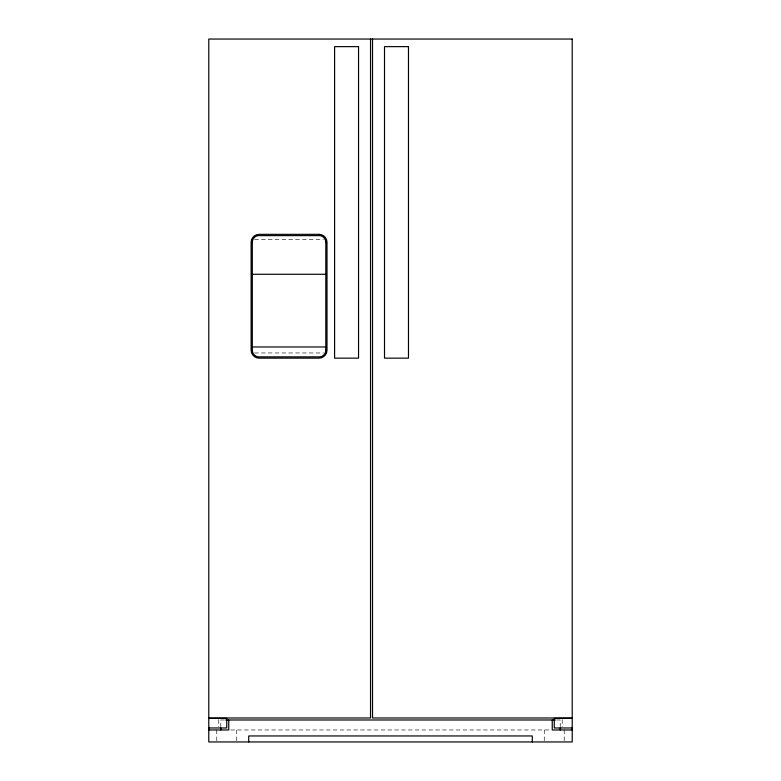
<?xml version="1.0" encoding="UTF-8"?>
<svg xmlns="http://www.w3.org/2000/svg" width="781" height="781" viewBox="0 0 781 781"><rect width="100%" height="100%" fill="white"/><g stroke="black" fill="none" stroke-linecap="round" stroke-linejoin="round"><path stroke-width="0.59" stroke-dasharray="3.9 2.93" d="M254.596 239.533L323.519 239.533M254.596 352.963L323.519 352.963M224.42 719.984L220.769 719.984L220.769 726.642M556.58 719.984L560.231 719.984L560.231 726.642M230.737 729.971L550.263 729.971M564.224 729.971L564.224 740.749M562.232 719.584L562.232 726.769M544.259 729.971L544.259 740.749M236.741 729.971L236.741 740.749M218.768 719.584L218.768 726.769M216.776 729.971L216.776 740.749"/><path stroke-width="1.17" d="M252.312 242.383L252.4 241.27A6.785 6.785 0 0 1 258.042 235.628L320.073 235.628A6.785 6.785 0 0 1 325.716 241.27L325.804 242.383M325.804 350.113L325.716 351.225A6.785 6.785 0 0 1 320.073 356.868L258.042 356.868A6.785 6.785 0 0 1 252.4 351.225L252.312 350.113M252.312 274.277L325.804 274.277M252.312 346.969L325.804 346.969M208.781 717.983L370.536 717.983L370.536 39.05M572.219 717.983L372.527 717.983L372.527 39.05M208.781 718.383L226.754 718.383L226.754 727.97L208.781 727.97M572.219 718.383L554.246 718.383L554.246 727.97L572.219 727.97M225.631 719.984L555.369 719.984M208.781 729.971L228.755 729.971L228.755 719.984M572.219 729.971L552.245 729.971L552.245 719.984M560.231 727.746L560.231 729.971M532.281 741.95L532.281 735.956L248.719 735.956L248.719 741.95M325.804 239.533L325.804 352.963M252.312 239.533L252.312 352.963M220.769 727.746L220.769 729.971M572.219 39.05L208.781 39.05L208.781 741.95L572.219 741.95L572.219 39.05M358.547 46.635L334.59 46.635L334.59 358.147L358.547 358.147L358.547 46.635M408.473 46.635L384.506 46.635L384.506 358.147L408.473 358.147L408.473 46.635M319.009 234.349L259.107 234.349A7.986 7.986 0 0 0 251.121 242.335L251.121 350.161A7.986 7.986 0 0 0 259.107 358.147L319.009 358.147A7.986 7.986 0 0 0 327.005 350.161L327.005 242.335A7.986 7.986 0 0 0 319.009 234.349"/></g></svg>
